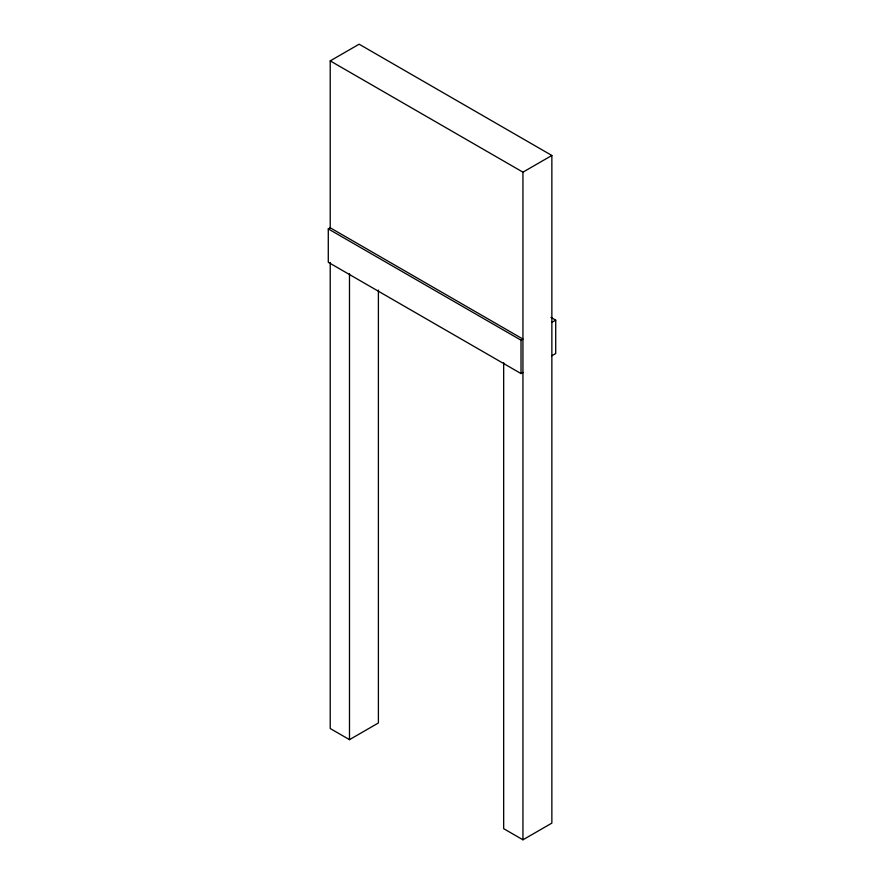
<?xml version="1.0" encoding="UTF-8"?>
<svg xmlns="http://www.w3.org/2000/svg" width="884" height="884" viewBox="0 0 884 884"><rect width="100%" height="100%" fill="white"/><g stroke="black" fill="none" stroke-linecap="round" stroke-linejoin="round"><path stroke-width="1.33" d="M522.941 372.451L521.019 373.567L328.284 262.294L328.284 228.912L521.019 340.185L522.941 339.069L330.218 227.796L330.218 60.886L359.125 44.2L551.859 155.473L551.859 823.114L522.941 839.8L503.67 828.673L503.67 362.705M328.284 228.912L330.218 227.796M330.218 60.886L522.941 172.159L551.859 155.473M551.859 322.384L555.716 320.152L555.716 353.534L551.859 355.766M330.218 262.559L330.218 728.526L349.489 739.654L378.396 722.968L378.396 290.085M550.953 317.411L555.716 320.152M522.941 172.159L522.941 839.8M521.019 340.185L521.019 373.567M349.489 273.686L349.489 739.654"/></g></svg>
